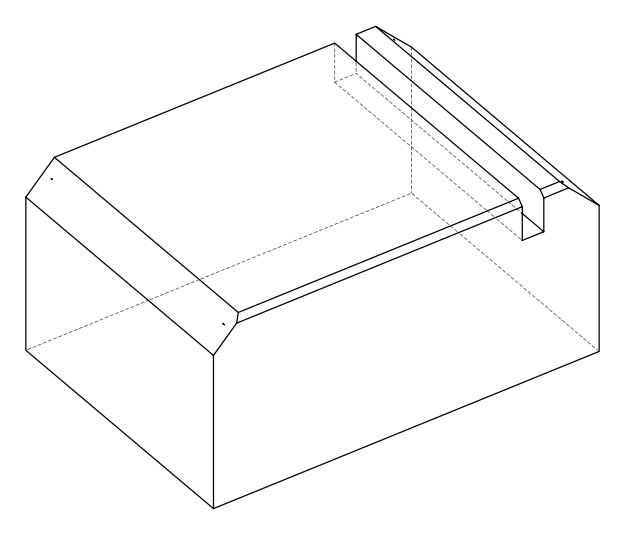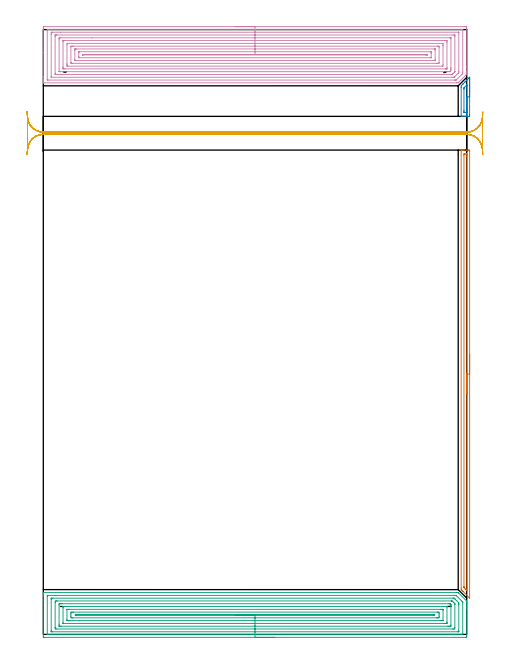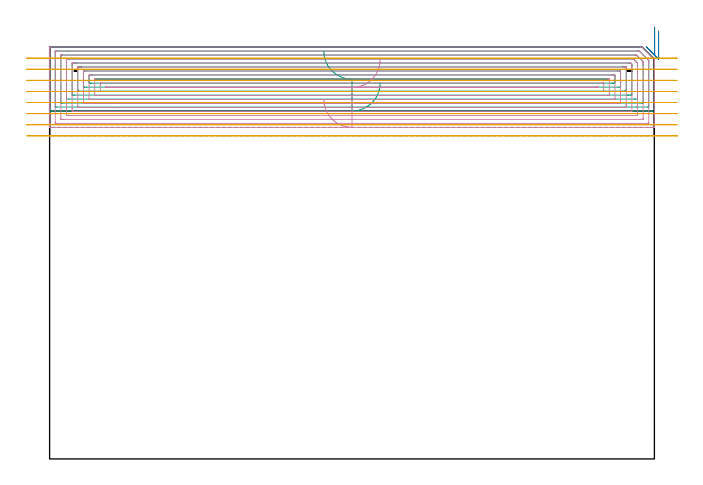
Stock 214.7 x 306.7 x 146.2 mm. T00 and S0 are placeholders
(PLAN: 5 operations, 1 tool changes, 47.1 min)
(1 AREA_MILL | FG_CHAMFER_SURFACE | UGT0205_001 | 3.77 min | 2156 mm3)
(2 AREA_MILL_1 | FG_CHAMFER_SURFACE_1 | UGT0205_001 | 0.45 min | 236 mm3)
(3 AREA_MILL_2 | FG_CHAMFER_SURFACE_2 | UGT0205_001 | 15.62 min | 55257 mm3)
(4 AREA_MILL_3 | FG_CHAMFER_SURFACE_3 | UGT0205_001 | 19.09 min | 87141 mm3)
(5 MILL_RECTANGULAR_SLOT | SLOT_RECTANGULAR | UGT0201_008 | Follow Part, ap 4, ae 75% | 8.18 min | 115597 mm3)
(TOOL UGT0205_001 | Chamfer Mill 20 x 3 x 45 deg. | D20 FL50 Z2)
(TOOL UGT0201_008 | End Mill 16 mm | D16 FL32 Z4)
(OP 1 AREA_MILL)
G17 G21 G94 G90
T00 M6
G54
G17 G0 G90 X216.2 Y142. S1061 M3
G43 Z156.2 H0
Z151.9
G94 G1 Y141.962 Z151.028 F250.
Y141.848 Z150.163
Y141.659 Z149.312
Y141.397 Z148.48
Y141.063 Z147.674
Y140.66 Z146.9
Y140.192 Z146.164
Y139.66 Z145.472
Y139.071 Z144.829
Y138.428 Z144.24
Y137.736 Z143.708
Y137. Z143.24
Y136.226 Z142.837
Y135.42 Z142.503
Y134.588 Z142.241
Y133.737 Z142.052
Y132.872 Z141.938
Y132. Z141.9
Y18.569
X216.193 Y18.419 Z141.906
X216.035 Y18.565 Z142.065
X212.904 Y21.695 Z145.194
X212.734 Y21.863 Z145.361
X212.57 Y22.029 Z145.528
X212.457 Y22.142 Z145.64
X212.295 Y22.302 Z145.8
X212.012 Y22.588 Z146.085
X211.905 Y22.698 Z146.191
X211.9 Y23.481 Z146.2
Y245.431
X211.902 Y245.59 Z146.188
X212.047 Y245.598 Z146.045
X212.199 Y245.6 Z145.901
X212.509 Z145.59
X213.173 Z144.922
X214.382 Z143.715
X214.927 Z143.167
X215.532 Z142.563
X215.805 Y245.597 Z142.29
X216.191 Y245.59 Z141.904
X216.196 Y245.383 Z141.901
X216.2 Y244.985 Z141.9
Y132.
X214.786 Z143.314
X214.785 Y22.588 Z143.315
X214.782 Y22.35 Z143.318
X214.78 Y22.292 Z143.32
X214.778 Y22.284 Z143.322
X214.761 Y22.298 Z143.339
X214.709 Y22.345 Z143.391
X214.462 Y22.588 Z143.638
X214.05 Y23. Z144.05
X213.569 Y23.481 Z144.531
X213.405 Y23.649 Z144.695
X213.347 Y23.712 Z144.753
X213.321 Y23.744 Z144.779
X213.319 Y23.763 Z144.781
X213.317 Y23.856 Z144.783
X213.314 Y24.23 Z144.786
Y24.374
Y243.054
X213.321 Y243.587 Z144.779
X213.349 Y243.591 Z144.751
X213.419 Y243.596 Z144.681
X213.524 Y243.599 Z144.576
X213.656 Y243.6 Z144.444
X214.05 Z144.05
X214.533 Z143.567
X214.715 Y243.597 Z143.385
X214.746 Y243.595 Z143.354
X214.774 Y243.591 Z143.326
X214.779 Y243.552 Z143.321
X214.784 Y243.345 Z143.316
X214.785 Y243.198 Z143.315
X214.786 Y242.449 Z143.314
Y132.
Y131.128 Z143.352
Y130.264 Z143.466
Y129.412 Z143.655
Y128.58 Z143.917
Y127.774 Z144.251
Y127. Z144.654
Y126.264 Z145.123
Y125.572 Z145.654
Y124.929 Z146.243
Y124.34 Z146.886
Y123.809 Z147.578
Y123.34 Z148.314
Y122.937 Z149.088
Y122.603 Z149.894
Y122.341 Z150.726
Y122.152 Z151.578
Y122.038 Z152.443
Y122. Z153.314
G0 Z156.2
M5
M2
(OP 2 AREA_MILL_1)
G17 G21 G94 G90
T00 M6
G54
G17 G0 G90 X216.2 Y282.6 S1061 M3
G43 Z156.2 H0
Z151.9
G94 G1 Y282.562 Z151.028 F250.
Y282.448 Z150.163
Y282.259 Z149.312
Y281.997 Z148.48
Y281.663 Z147.674
Y281.26 Z146.9
Y280.792 Z146.164
Y280.26 Z145.472
Y279.671 Z144.829
Y279.028 Z144.24
Y278.336 Z143.708
Y277.6 Z143.24
Y276.826 Z142.837
Y276.02 Z142.503
Y275.188 Z142.241
Y274.336 Z142.052
Y273.472 Z141.938
Y272.6 Z141.9
Y263.751
X216.199 Y263.262 Z141.901
X216.194 Y262.867 Z141.902
X216.19 Y262.71 Z141.904
X215.805 Y262.7 Z142.289
X215.159 Z142.939
X214.927 Z143.169
X214.281 Z143.816
X214.05 Z144.046
X213.587 Z144.512
X212.108 Z145.99
X212.002 Y262.703 Z146.091
X211.903 Y262.71 Z146.189
X211.9 Y262.817 Z146.2
Y277.491
X211.903 Y278.207 Z146.189
X212.081 Y278.381 Z146.019
X212.117 Y278.417 Z145.983
X212.734 Y279.035 Z145.363
X212.905 Y279.205 Z145.195
X212.97 Y279.27 Z145.13
X213.611 Y279.913 Z144.486
X213.749 Y280.049 Z144.351
X213.859 Y280.159 Z144.24
X214.05 Y280.351 Z144.048
X214.155 Y280.456 Z143.943
X214.749 Y281.049 Z143.351
X214.927 Y281.229 Z143.17
X215.044 Y281.345 Z143.053
X215.638 Y281.938 Z142.462
X215.805 Y282.106 Z142.292
X215.934 Y282.235 Z142.164
X216.193 Y282.489 Z141.907
X216.196 Y282.466 Z141.904
X216.199 Y282.235 Z141.901
X216.2 Y281.997 Z141.9
Y272.6
X214.786 Z143.314
X214.785 Y265.041 Z143.315
X214.784 Y264.854 Z143.316
X214.781 Y264.762 Z143.319
X214.779 Y264.723 Z143.321
X214.721 Y264.71 Z143.379
X214.384 Y264.703 Z143.716
X214.05 Y264.702 Z144.05
X213.505 Y264.704 Z144.595
X213.376 Y264.71 Z144.724
X213.321 Y264.724 Z144.779
X213.317 Y264.894 Z144.783
X213.316 Y265.041 Z144.784
X213.314 Y265.786 Z144.786
X213.315 Y276.602 Z144.785
X213.319 Y276.975 Z144.781
X213.321 Y277.156 Z144.779
X213.41 Y277.25 Z144.69
X213.643 Y277.491 Z144.457
X214.606 Y278.456 Z143.494
X214.732 Y278.579 Z143.368
X214.777 Y278.619 Z143.323
X214.779 Y278.62 Z143.321
X214.781 Y278.597 Z143.319
X214.785 Y278.526 Z143.315
X214.786 Y278.381 Z143.314
Y278.202
Y272.6
Y271.728 Z143.352
Y270.864 Z143.466
Y270.012 Z143.655
Y269.18 Z143.917
Y268.374 Z144.251
Y267.6 Z144.654
Y266.864 Z145.123
Y266.172 Z145.654
Y265.529 Z146.243
Y264.94 Z146.886
Y264.409 Z147.579
Y263.94 Z148.314
Y263.537 Z149.088
Y263.203 Z149.894
Y262.941 Z150.726
Y262.752 Z151.578
Y262.638 Z152.443
Y262.6 Z153.314
G0 Z156.2
M5
M2
(OP 3 AREA_MILL_2)
G17 G21 G94 G90
T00 M6
G54
G17 G0 G90 X117.35 Y-1.5 S1061 M3
G43 Z156.2 H0
Z133.5
G94 G1 X117.312 Z132.628 F250.
X117.198 Z131.764
X117.009 Z130.912
X116.747 Z130.08
X116.413 Z129.274
X116.01 Z128.5
X115.541 Z127.764
X115.01 Z127.072
X114.421 Z126.429
X113.778 Z125.84
X113.086 Z125.309
X112.35 Z124.84
X111.576 Z124.437
X110.77 Z124.103
X109.938 Z123.841
X109.086 Z123.652
X108.222 Z123.538
X107.35 Z123.5
X0.616
X0.343 Y-1.497 Z123.502
X0.01 Y-1.492 Z123.506
X0. Y-1.153 Z123.844
Y17.278 Z142.274
Y19.682 Z144.677
Y20.358 Z145.358
Y20.728 Z145.727
X0.007 Y21.136 Z146.127
X0.01 Y21.198 Z146.188
X0.169 Y21.2 Z146.2
X209.619
X210.404 Y21.195 Z146.191
X210.512 Y21.088 Z146.087
X210.579 Y21.023 Z146.02
X214.599 Y17. Z141.998
X214.69 Y16.908 Z141.904
X214.7 Y16.662 Z141.662
Y15.889 Z140.889
Y15.213 Z140.208
Y13.981 Z138.978
Y13.425 Z138.42
Y12.809 Z137.805
X214.699 Y-0.876 Z124.122
X214.696 Y-1.488 Z123.51
X214.693 Y-1.492 Z123.506
X214.084 Y-1.5 Z123.5
X107.35
Y-0.086 Z124.914
X2.298 Y-0.085 Z124.915
X2.09 Y-0.083 Z124.917
X2.032 Y-0.081 Z124.919
X2.008 Y-0.078 Z124.922
X2.006 Y-0.073 Z124.927
X2.002 Y-0.039 Z124.961
X2.001 Y0.018 Z125.018
Y19.189 Z144.189
X2.008 Y19.682 Z144.682
X2.01 Y19.776 Z144.776
X2.194 Y19.782 Z144.782
X2.299 Y19.785 Z144.785
X6.361 Y19.786 Z144.786
X208.725 Y19.785 Z144.785
X208.829 Y19.784 Z144.784
X209.037 Y19.779 Z144.779
X209.371 Y19.768 Z144.768
X209.463 Y19.682 Z144.682
X209.619 Y19.53 Z144.53
X212.298 Y16.852 Z141.852
X212.664 Y16.477 Z141.477
X212.685 Y16.454 Z141.454
X212.69 Y16.419 Z141.419
X212.696 Y16.348 Z141.348
X212.699 Y16.241 Z141.241
Y0.511 Z125.511
X212.692 Y0.018 Z125.018
X212.69 Y-0.075 Z124.925
X212.506 Y-0.082 Z124.918
X212.401 Y-0.085 Z124.915
X208.254 Y-0.086 Z124.914
X107.35
Y1.329 Z126.329
X4.665
X4.188 Y1.331 Z126.331
X4.03 Y1.334 Z126.334
X4.011 Y1.335 Z126.335
X4.007 Y1.392 Z126.392
X4.003 Y1.492 Z126.492
X4.001 Y1.617 Z126.617
X4. Y1.806 Z126.806
X4.001 Y17.894 Z142.894
X4.002 Y18.08 Z143.08
X4.01 Y18.271 Z143.271
X4.019 Y18.365 Z143.365
X4.069 Y18.367 Z143.367
X4.188 Y18.369 Z143.369
X4.605 Y18.371 Z143.371
X207.832
X208.25 Y18.37 Z143.37
X208.307 Y18.367 Z143.367
X208.317 Y18.365 Z143.365
X208.367 Y18.322 Z143.322
X208.479 Y18.217 Z143.217
X208.644 Y18.057 Z143.057
X208.725 Y17.976 Z142.976
X209.619 Y17.082 Z142.082
X210.512 Y16.188 Z141.188
X210.59 Y16.107 Z141.107
X210.668 Y16.021 Z141.021
X210.69 Y15.964 Z140.964
X210.696 Y15.922 Z140.922
X210.7 Y15.213 Z140.213
Y15.024 Z140.024
X210.699 Y1.806 Z126.806
X210.698 Y1.62 Z126.62
X210.69 Y1.43 Z126.43
X210.681 Y1.335 Z126.335
X210.631 Y1.333 Z126.333
X210.512 Y1.331 Z126.331
X210.095 Y1.329 Z126.329
X107.35
Y2.743 Z127.743
X6.824
X6.026 Y2.75 Z127.75
X6. Y3.568 Z128.568
Y3.593 Z128.593
X6.001 Y16.107 Z141.107
X6.025 Y16.95 Z141.95
X6.868 Y16.957 Z141.957
X6.911
X206.982
X207.194 Y16.953 Z141.953
X207.245 Y16.95 Z141.95
X207.306 Y16.934 Z141.934
X207.516 Y16.729 Z141.729
X207.832 Y16.418 Z141.418
X208.144 Y16.107 Z141.107
X208.454 Y15.792 Z140.792
X208.658 Y15.581 Z140.581
X208.69 Y15.535 Z140.535
X208.695 Y15.509 Z140.509
X208.698 Y15.455 Z140.455
X208.7 Y15.238 Z140.238
X208.699 Y3.593 Z128.593
X208.675 Y2.75 Z127.75
X207.832 Y2.743 Z127.743
X207.789
X107.35
Y4.157 Z129.157
X8.984
X8.654 Y4.158 Z129.158
X8.086 Y4.162 Z129.162
X8.029 Y4.164 Z129.164
X8.01 Y4.179 Z129.179
X8.004 Y4.244 Z129.244
X8.001 Y4.487 Z129.487
X8. Y5.142 Z130.142
X8.001 Y14.973 Z139.973
X8.004 Y15.213 Z140.213
X8.01 Y15.533 Z140.533
X8.328 Y15.539 Z140.539
X8.654 Y15.541 Z140.541
X9.217 Y15.543 Z140.543
X9.547
X205.716
X206.046 Y15.541 Z140.541
X206.156 Y15.539 Z140.539
X206.239 Y15.536 Z140.536
X206.31 Y15.48 Z140.48
X206.581 Y15.213 Z140.213
X206.658 Y15.132 Z140.132
X206.69 Y15.088 Z140.088
X206.693 Y15.049 Z140.049
X206.697 Y14.885 Z139.885
X206.7 Y14.558 Z139.558
Y14.319 Z139.319
X206.699 Y4.727 Z129.727
X206.696 Y4.487 Z129.487
X206.69 Y4.167 Z129.167
X206.372 Y4.161 Z129.161
X206.046 Y4.159 Z129.159
X205.483 Y4.157 Z129.157
X205.153
X107.35
Y5.571 Z130.571
X10.25
X10.073 Y5.573 Z130.573
X10.03 Y5.575 Z130.575
X10.014 Y5.578 Z130.578
X10.01 Y5.587 Z130.587
X10.006 Y5.628 Z130.628
X10.001 Y5.821 Z130.821
X10. Y13.425 Z138.425
X10.001 Y13.865 Z138.865
X10.006 Y14.013 Z139.013
X10.011 Y14.122 Z139.122
X10.089 Y14.124 Z139.124
X10.44 Y14.128 Z139.128
X10.631 Y14.129 Z139.129
X11.334
X204.45
X204.627 Y14.127 Z139.127
X204.67 Y14.125 Z139.125
X204.686 Y14.122 Z139.122
X204.69 Y14.113 Z139.113
X204.694 Y14.072 Z139.072
X204.699 Y13.879 Z138.879
X204.7 Y6.275 Z131.275
X204.698 Y5.836 Z130.836
X204.694 Y5.687 Z130.687
X204.689 Y5.578 Z130.578
X204.611 Y5.576 Z130.576
X204.26 Y5.573 Z130.573
X204.069 Y5.571 Z130.571
X203.366
X107.35
Y6.985 Z131.985
X13.12
X12.409 Y6.986 Z131.986
X12.227 Y6.989 Z131.989
X12.045 Y6.992 Z131.992
X12.009 Y6.998 Z131.998
X12.006 Y7.033 Z132.033
X12.002 Y7.093 Z132.093
X12.001 Y7.169 Z132.169
X12. Y7.396 Z132.396
X12.001 Y12.531 Z137.531
X12.003 Y12.645 Z137.645
X12.007 Y12.701 Z137.701
X12.011 Y12.708 Z137.708
X12.019 Y12.711 Z137.711
X12.045 Y12.713 Z137.713
X12.227 Y12.714 Z137.714
X12.937 Y12.715 Z137.715
X201.58
X202.291 Y12.714 Z137.714
X202.473 Y12.711 Z137.711
X202.655 Y12.708 Z137.708
X202.691 Y12.702 Z137.702
X202.694 Y12.667 Z137.667
X202.698 Y12.607 Z137.607
X202.699 Y12.531 Z137.531
X202.7 Y12.304 Z137.304
X202.699 Y7.169 Z132.169
X202.697 Y7.055 Z132.055
X202.693 Y6.999 Z131.999
X202.689 Y6.992 Z131.992
X202.681 Y6.989 Z131.989
X202.655 Y6.987 Z131.987
X202.473 Y6.986 Z131.986
X201.763 Y6.985 Z131.985
X107.35
Y8.4 Z133.4
X14.906
X14.568 Y8.401 Z133.401
X14.013 Y8.407 Z133.407
X14. Y8.969 Z133.969
Y9.85 Z134.85
Y10.757 Z135.757
X14.013 Y11.293 Z136.293
X14.353 Y11.298 Z136.298
X14.906 Y11.3 Z136.3
X15.243
X199.794
X200.132 Y11.299 Z136.299
X200.687 Y11.293 Z136.293
X200.7 Y10.731 Z135.731
Y9.85 Z134.85
Y8.943 Z133.943
X200.687 Y8.407 Z133.407
X200.132 Y8.401 Z133.401
X199.794 Y8.4 Z133.4
X199.457
X107.35
Y9.814 Z134.814
X16.693
X16.128 Y9.85 Z134.85
X16.657 Y9.886 Z134.886
X198.007
X198.572 Y9.85 Z134.85
X198.043 Y9.814 Z134.814
X107.35
X106.478 Z134.852
X105.613 Z134.966
X104.762 Z135.154
X103.93 Z135.417
X103.124 Z135.751
X102.35 Z136.154
X101.614 Z136.622
X100.922 Z137.153
X100.279 Z137.743
X99.69 Z138.386
X99.158 Z139.078
X98.69 Z139.814
X98.287 Z140.588
X97.953 Z141.394
X97.691 Z142.226
X97.502 Z143.077
X97.388 Z143.942
X97.35 Z144.814
G0 Z156.2
M5
M2
(OP 4 AREA_MILL_3)
G17 G21 G94 G90
T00 M6
G54
G17 G0 G90 X97.35 Y308.2 S1061 M3
G43 Z156.2 H0
Z127.7
G94 G1 X97.388 Z126.828 F250.
X97.502 Z125.963
X97.691 Z125.112
X97.953 Z124.28
X98.287 Z123.474
X98.69 Z122.7
X99.158 Z121.964
X99.69 Z121.272
X100.279 Z120.629
X100.922 Z120.039
X101.614 Z119.508
X102.35 Z119.04
X103.124 Z118.637
X103.93 Z118.303
X104.762 Z118.041
X105.614 Z117.852
X106.478 Z117.738
X107.35 Z117.7
X213.564
X214.084 Y308.199 Z117.701
X214.599 Y308.195 Z117.703
X214.692 Y308.192 Z117.706
X214.696 Y307.684 Z118.213
X214.7 Y307.073 Z118.824
Y287.915 Z137.98
Y285.532 Z140.363
Y284.862 Z141.038
Y284.539 Z141.361
X214.699 Y284.093 Z141.799
X214.69 Y283.998 Z141.894
X214.601 Y283.899 Z141.997
X214.555 Y283.854 Z142.045
X214.55 Y283.85 Z142.049
X210.512 Y279.812 Z146.088
X210.467 Y279.769 Z146.13
X210.395 Y279.706 Z146.191
X209.62 Y279.7 Z146.2
X0.169
X0.01 Y279.703 Z146.188
X0.008 Y279.726 Z146.165
X0. Y280.09 Z145.809
Y280.432 Z145.467
Y281.102 Z144.793
Y282.323 Z143.574
Y282.874 Z143.02
Y294.996 Z130.901
Y307.074 Z118.824
X0.004 Y307.684 Z118.213
X0.008 Y308.192 Z117.706
X0.101 Y308.195 Z117.703
X0.616 Y308.2 Z117.7
X107.35
Y306.786 Z119.114
X212.298
X212.52 Y306.785 Z119.115
X212.625 Y306.782 Z119.118
X212.676 Y306.779 Z119.121
X212.69 Y306.776 Z119.124
X212.692 Y306.759 Z119.141
X212.697 Y306.651 Z119.249
X212.7 Y306.4 Z119.5
X212.699 Y285.135 Z140.765
X212.692 Y284.646 Z141.254
X212.688 Y284.45 Z141.45
X212.595 Y284.352 Z141.548
X212.298 Y284.048 Z141.852
X209.619 Y281.369 Z144.531
X209.482 Y281.238 Z144.662
X209.372 Y281.133 Z144.767
X209.165 Y281.121 Z144.779
X208.725 Y281.114 Z144.786
X208.713
X2.402
X2.18 Y281.115 Z144.785
X2.075 Y281.118 Z144.782
X2.024 Y281.121 Z144.779
X2.01 Y281.124 Z144.776
X2.008 Y281.141 Z144.759
X2.004 Y281.249 Z144.651
X2. Y281.5 Z144.4
Y306.31 Z119.59
X2.004 Y306.709 Z119.191
X2.008 Y306.762 Z119.138
X2.012 Y306.78 Z119.12
X2.018 Y306.781 Z119.119
X2.072 Y306.784 Z119.116
X2.182 Y306.785 Z119.115
X2.402 Y306.786 Z119.114
X107.35
Y305.372 Z120.528
X210.512 Y305.371 Z120.529
X210.628 Y305.369 Z120.531
X210.669 Y305.367 Z120.533
X210.685 Y305.366 Z120.534
X210.69 Y305.336 Z120.564
X210.695 Y305.213 Z120.687
X210.699 Y305.026 Z120.874
X210.7 Y285.346 Z140.554
X210.698 Y285.159 Z140.741
X210.695 Y285.034 Z140.866
X210.69 Y284.936 Z140.964
X210.668 Y284.879 Z141.021
X210.512 Y284.712 Z141.188
X210.479 Y284.679 Z141.221
X210.447 Y284.646 Z141.254
X208.675 Y282.874 Z143.026
X208.393 Y282.596 Z143.304
X208.348 Y282.555 Z143.345
X208.328 Y282.539 Z143.361
X208.296 Y282.535 Z143.365
X208.178 Y282.532 Z143.368
X207.832 Y282.529 Z143.371
X4.188
X4.072 Y282.531 Z143.369
X4.031 Y282.533 Z143.367
X4.015 Y282.534 Z143.366
X4.01 Y282.564 Z143.336
X4.005 Y282.688 Z143.212
X4.001 Y282.874 Z143.026
X4. Y304.326 Z121.574
X4.004 Y305.026 Z120.874
X4.008 Y305.205 Z120.695
X4.023 Y305.365 Z120.535
X4.188 Y305.367 Z120.533
X4.734 Y305.371 Z120.529
X8.805 Y305.372 Z120.528
X107.35
Y303.957 Z121.943
X208.016
X208.597 Y303.953 Z121.947
X208.659 Y303.95 Z121.95
X208.69 Y303.944 Z121.956
X208.693 Y303.897 Z122.003
X208.697 Y303.691 Z122.209
X208.7 Y303.279 Z122.621
X208.699 Y285.532 Z140.368
X208.695 Y285.425 Z140.475
X208.69 Y285.373 Z140.527
X208.666 Y285.327 Z140.573
X208.531 Y285.186 Z140.714
X208.359 Y285.01 Z140.89
X207.832 Y284.481 Z141.419
X207.467 Y284.123 Z141.777
X207.289 Y283.95 Z141.95
X206.939 Y283.945 Z141.955
X206.754 Y283.943 Z141.957
X6.684
X6.103 Y283.947 Z141.953
X6.041 Y283.95 Z141.95
X6.01 Y283.956 Z141.944
X6.007 Y284.003 Z141.897
X6.003 Y284.209 Z141.691
X6. Y284.621 Z141.279
Y303.279 Z122.621
X6.003 Y303.691 Z122.209
X6.007 Y303.897 Z122.003
X6.01 Y303.944 Z121.956
X6.041 Y303.95 Z121.95
X6.103 Y303.953 Z121.947
X6.684 Y303.957 Z121.943
X6.868
X107.35
Y302.543 Z123.357
X206.046
X206.223 Y302.542 Z123.358
X206.577 Y302.538 Z123.362
X206.675 Y302.536 Z123.364
X206.691 Y302.529 Z123.371
X206.693 Y302.517 Z123.383
X206.697 Y302.46 Z123.44
X206.699 Y302.368 Z123.532
X206.7 Y287.305 Z138.595
X206.698 Y286.657 Z139.243
X206.694 Y286.418 Z139.482
X206.68 Y285.79 Z140.11
X206.428 Y285.532 Z140.368
X206.3 Y285.407 Z140.493
X206.263 Y285.373 Z140.527
X206.217 Y285.363 Z140.537
X205.153 Y285.357 Z140.543
X8.654
X8.477 Y285.358 Z140.542
X8.123 Y285.362 Z140.538
X8.025 Y285.364 Z140.536
X8.009 Y285.371 Z140.529
X8.007 Y285.383 Z140.517
X8.003 Y285.44 Z140.46
X8.001 Y285.532 Z140.368
X8. Y301.482 Z124.418
X8.001 Y302.129 Z123.771
X8.006 Y302.368 Z123.532
X8.01 Y302.523 Z123.377
X8.301 Y302.536 Z123.364
X8.48 Y302.541 Z123.359
X8.654 Y302.542 Z123.358
X24.68 Y302.543 Z123.357
X107.35
Y301.129 Z124.771
X203.722 Y301.128 Z124.772
X204.26 Y301.125 Z124.775
X204.622 Y301.122 Z124.778
X204.69 Y301.115 Z124.786
X204.696 Y301.049 Z124.851
X204.699 Y300.596 Z125.304
X204.7 Y300.159 Z125.741
X204.699 Y287.305 Z138.595
X204.697 Y286.87 Z139.03
X204.691 Y286.806 Z139.094
X204.687 Y286.778 Z139.122
X204.662 Y286.776 Z139.124
X204.528 Y286.774 Z139.126
X204.26 Y286.772 Z139.128
X203.904 Y286.771 Z139.129
X10.978 Y286.772 Z139.128
X10.44 Y286.775 Z139.125
X10.078 Y286.778 Z139.122
X10.01 Y286.786 Z139.114
X10.004 Y286.851 Z139.049
X10.001 Y287.305 Z138.595
X10. Y287.741 Z138.159
X10.001 Y300.596 Z125.304
X10.003 Y301.03 Z124.87
X10.009 Y301.094 Z124.806
X10.013 Y301.122 Z124.778
X10.038 Y301.124 Z124.776
X10.172 Y301.127 Z124.773
X10.44 Y301.128 Z124.772
X10.796 Y301.129 Z124.771
X107.35
Y299.715 Z126.185
X202.468
X202.69 Y299.709 Z126.191
X202.697 Y299.488 Z126.412
X202.7 Y298.823 Z127.077
Y298.598 Z127.302
X202.699 Y288.853 Z137.047
X202.69 Y288.191 Z137.709
X202.478 Y288.185 Z137.715
X12.232
X12.01 Y288.191 Z137.709
X12.003 Y288.412 Z137.488
X12. Y289.077 Z136.823
Y289.302 Z136.598
X12.001 Y299.047 Z126.853
X12.01 Y299.709 Z126.191
X12.222 Y299.715 Z126.185
X107.35
Y298.301 Z127.599
X199.794 Y298.3 Z127.6
X200.323 Y298.298 Z127.602
X200.687 Y298.293 Z127.607
X200.7 Y297.937 Z127.963
Y297.924 Z127.976
Y289.95 Z135.95
X200.687 Y289.607 Z136.293
X200.158 Y289.601 Z136.299
X199.794 Y289.6 Z136.3
X199.267
X14.906
X14.377 Y289.602 Z136.298
X14.013 Y289.607 Z136.293
X14. Y289.963 Z135.937
Y289.976 Z135.924
Y297.95 Z127.95
X14.013 Y298.293 Z127.607
X14.542 Y298.299 Z127.601
X14.906 Y298.3 Z127.6
X15.433 Y298.301 Z127.599
X107.35
Y296.886 Z129.014
X198.584 Y296.885 Z129.015
X198.652 Y296.883 Z129.017
X198.68 Y296.88 Z129.02
X198.69 Y296.865 Z129.035
X198.699 Y296.365 Z129.535
Y291.735 Z134.165
X198.692 Y291.055 Z134.845
X198.681 Y291.02 Z134.88
X198.643 Y291.018 Z134.882
X198.552 Y291.015 Z134.885
X198.371 Y291.014 Z134.886
X198.007
X16.116 Y291.015 Z134.885
X16.048 Y291.017 Z134.883
X16.02 Y291.02 Z134.88
X16.01 Y291.035 Z134.865
X16.001 Y291.535 Z134.365
Y296.165 Z129.735
X16.008 Y296.845 Z129.055
X16.019 Y296.88 Z129.02
X16.057 Y296.883 Z129.017
X16.147 Y296.885 Z129.015
X16.329 Y296.886 Z129.014
X16.693
X107.35
Y295.472 Z130.428
X196.415 Y295.471 Z130.429
X196.545 Y295.469 Z130.431
X196.648 Y295.465 Z130.435
X196.691 Y295.459 Z130.441
X196.693 Y295.437 Z130.463
X196.697 Y295.279 Z130.621
X196.7 Y294.804 Z131.096
Y292.621 Z133.279
X196.698 Y292.502 Z133.398
X196.693 Y292.444 Z133.456
X196.691 Y292.435 Z133.465
X196.665 Y292.432 Z133.468
X196.61 Y292.429 Z133.471
X196.415 Y292.428 Z133.472
X196.221
X18.284 Y292.429 Z133.471
X18.155 Y292.431 Z133.469
X18.052 Y292.435 Z133.465
X18.009 Y292.441 Z133.459
X18.007 Y292.463 Z133.437
X18.003 Y292.621 Z133.279
X18. Y293.096 Z132.804
X18.001 Y295.279 Z130.621
X18.002 Y295.398 Z130.502
X18.007 Y295.456 Z130.444
X18.009 Y295.465 Z130.435
X18.035 Y295.468 Z130.432
X18.09 Y295.471 Z130.429
X18.285 Y295.472 Z130.428
X18.479
X107.35
Y294.058 Z131.842
X194.543 Y294.057 Z131.843
X194.616 Y294.055 Z131.845
X194.672 Y294.051 Z131.849
X194.691 Y294.047 Z131.853
X194.692 Y294.037 Z131.863
X194.693 Y293.95 Z131.95
X194.69 Y293.864 Z132.036
X194.681 Y293.849 Z132.051
X194.651 Y293.848 Z132.052
X194.435 Y293.844 Z132.056
X194.096 Y293.843 Z132.057
X193.759 Y293.842 Z132.058
X20.157 Y293.843 Z132.057
X20.084 Y293.845 Z132.055
X20.028 Y293.849 Z132.051
X20.009 Y293.853 Z132.047
X20.008 Y293.863 Z132.037
X20.007 Y293.95 Z131.95
X20.01 Y294.036 Z131.864
X20.019 Y294.051 Z131.849
X20.049 Y294.053 Z131.847
X20.265 Y294.056 Z131.844
X20.603 Y294.058 Z131.842
X20.821
X107.35
X108.222 Z131.88
X109.086 Z131.994
X109.938 Z132.183
X110.77 Z132.445
X111.576 Z132.779
X112.35 Z133.182
X113.086 Z133.651
X113.778 Z134.182
X114.421 Z134.771
X115.01 Z135.414
X115.542 Z136.106
X116.01 Z136.842
X116.413 Z137.616
X116.747 Z138.422
X117.009 Z139.254
X117.198 Z140.106
X117.312 Z140.971
X117.35 Z141.842
G0 Z156.2
M5
M2
(OP 5 MILL_RECTANGULAR_SLOT)
G17 G21 G94 G90
T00 M6
G54
G17 G0 G90 X-8.23 Y243.303 S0 M3
G43 Z156.2 H0
Z142.262
G94 G1 X-7.97 Y246.292 F250.
G2 X0. Y253.6 R8. F500.
G1 X214.7
G2 X222.663 Y246.372 R8.
G1 X222.693 Y246.371
G3 X222.7 Y246.714 R8.
G1 Y261.616
G3 X222.694 Y261.938 R8.
G1 X222.664 Y261.937
G2 X214.7 Y254.7 R8.
G1 X0.
G2 X-7.97 Y262.008 R8.
G1 X-8.23 Y264.997 F250.
G0 Y243.303 Z138.325
G1 X-7.97 Y246.292
G2 X0. Y253.6 R8. F500.
G1 X214.7
G2 X222.67 Y246.292 R8.
G1 X222.7
Y262.008
X222.67
G2 X214.7 Y254.7 R8.
G1 X0.
G2 X-7.97 Y262.008 R8.
G1 X-8.23 Y264.997 F250.
G0 Y243.303 Z134.387
G1 X-7.97 Y246.292
G2 X0. Y253.6 R8. F500.
G1 X214.7
G2 X222.67 Y246.292 R8.
G1 X222.7
Y262.008
X222.67
G2 X214.7 Y254.7 R8.
G1 X0.
G2 X-7.97 Y262.008 R8.
G1 X-8.23 Y264.997 F250.
G0 Y243.303 Z130.45
G1 X-7.97 Y246.292
G2 X0. Y253.6 R8. F500.
G1 X214.7
G2 X222.67 Y246.292 R8.
G1 X222.7
Y262.008
X222.67
G2 X214.7 Y254.7 R8.
G1 X0.
G2 X-7.97 Y262.008 R8.
G1 X-8.23 Y264.997 F250.
G0 Y243.303 Z126.512
G1 X-7.97 Y246.292
G2 X0. Y253.6 R8. F500.
G1 X214.7
G2 X222.67 Y246.292 R8.
G1 X222.7
Y262.008
X222.67
G2 X214.7 Y254.7 R8.
G1 X0.
G2 X-7.97 Y262.008 R8.
G1 X-8.23 Y264.997 F250.
G0 Z156.2
X222.93
Z122.575
G1 X222.67 Y262.008
G2 X214.7 Y254.7 R8. F500.
G1 X0.
G2 X-7.99 Y262.3 R8.
G1 X-8.
Y246.
X-7.99
G2 X0. Y253.6 R8.
G1 X214.7
G2 X222.67 Y246.292 R8.
G1 X222.93 Y243.303 F250.
G0 Z156.2
X-8.23
Z118.637
G1 X-7.97 Y246.292
G2 X0. Y253.6 R8. F500.
G1 X214.7
G2 X222.67 Y246.292 R8.
G1 X222.7
Y262.008
X222.67
G2 X214.7 Y254.7 R8.
G1 X0.
G2 X-7.97 Y262.008 R8.
G1 X-8.23 Y264.997 F250.
G0 Z156.2
X222.93
Z114.7
G1 X222.67 Y262.008
G2 X214.7 Y254.7 R8. F500.
G1 X0.
G2 X-7.97 Y262.008 R8.
G1 X-8.
Y246.292
X-7.97
G2 X0. Y253.6 R8.
G1 X214.7
G2 X222.67 Y246.292 R8.
G1 X222.93 Y243.303 F250.
G0 Z156.2
M5
M2
